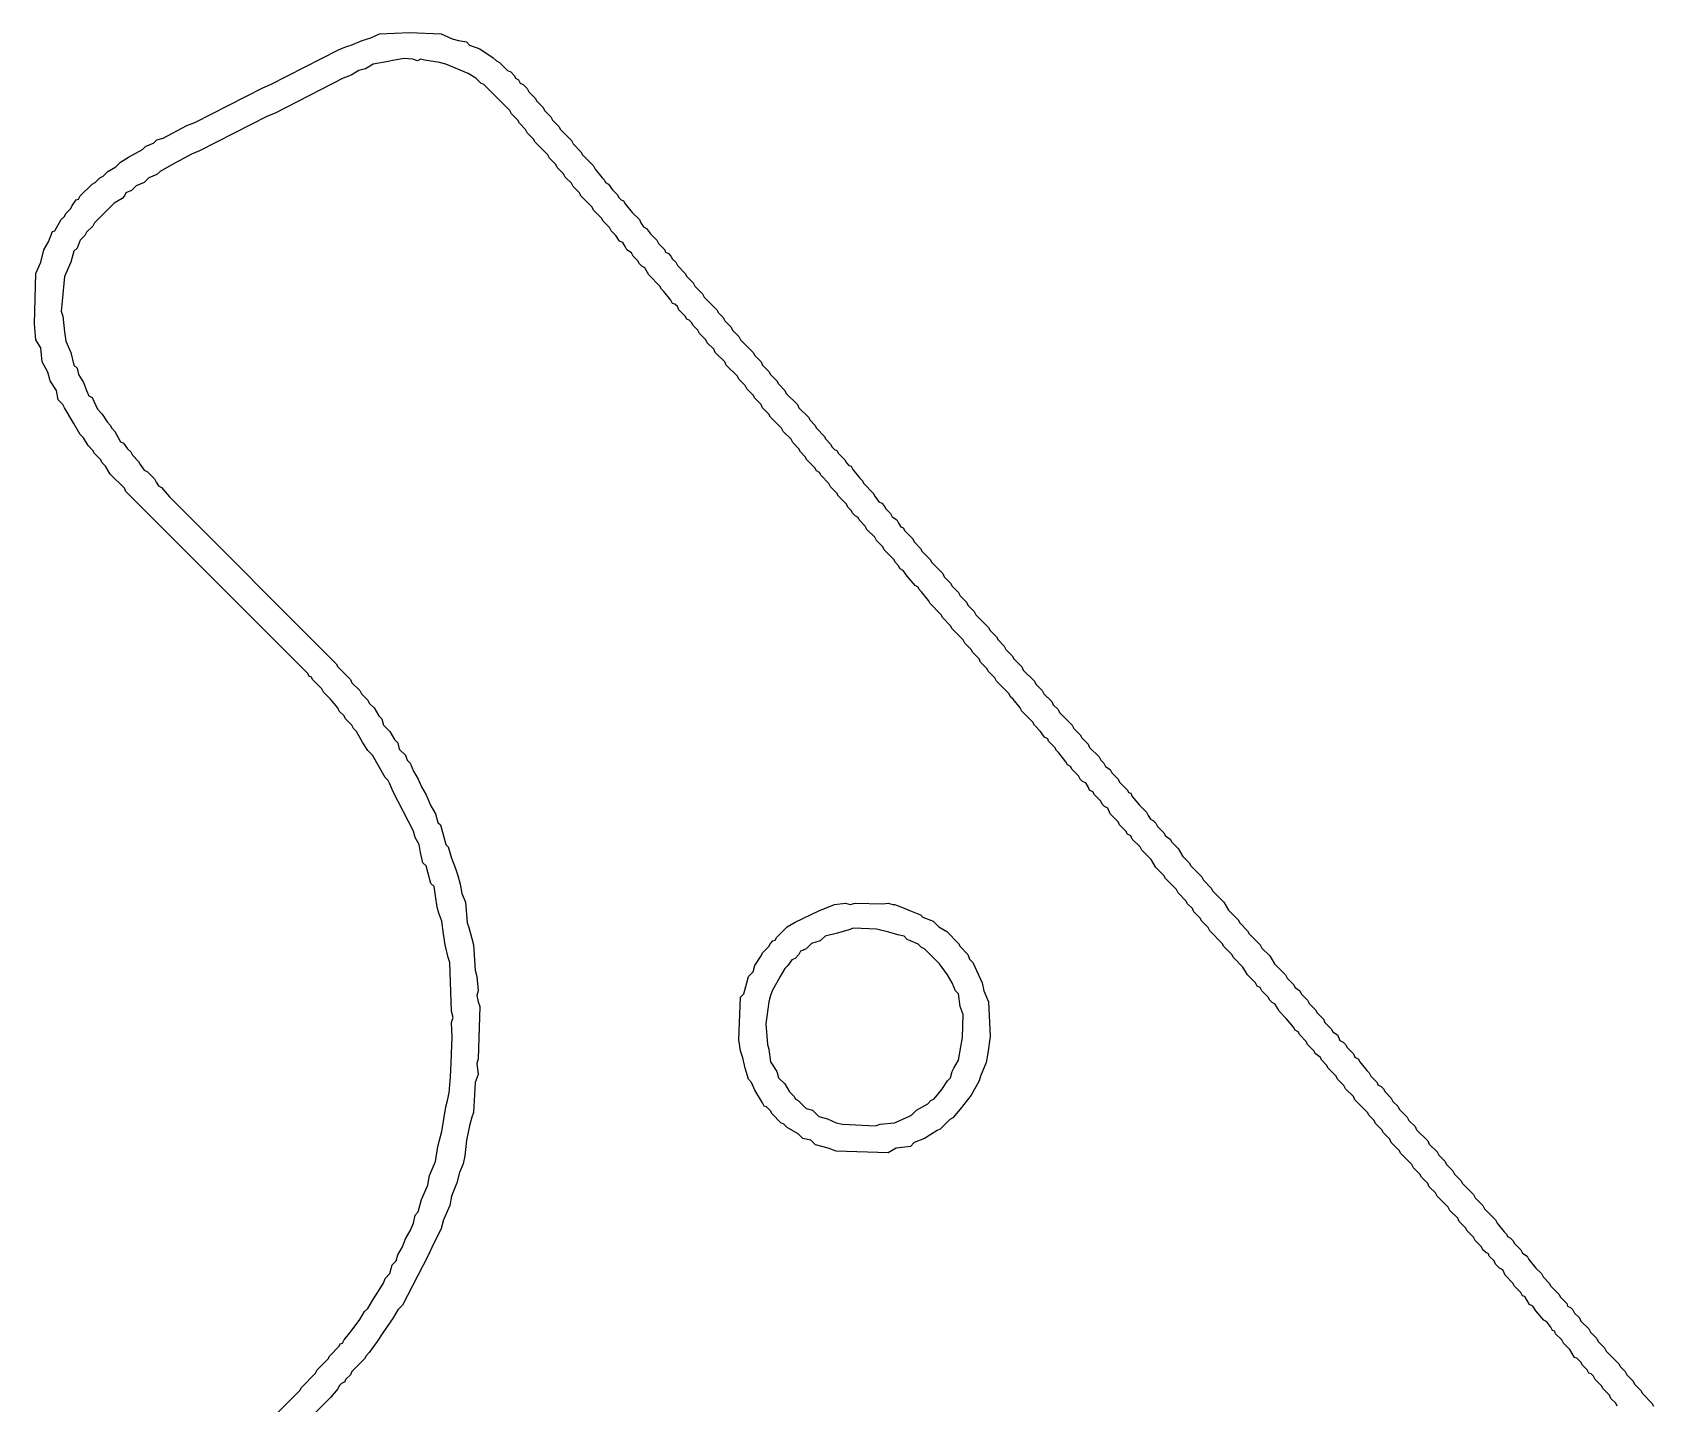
# Model space of a CAD drawing. Header units: millimetres. Extents: x 95 to 305, y 96 to 295.
# Drawn here: x 149.4 to 174.38, y 273.69 to 294.81 of the extents above; entities that cross this region are included whole.
import ezdxf

# ---------------------------------------------------------------- set-up
doc = ezdxf.new("R2010")
doc.units = ezdxf.units.MM
doc.layers.add('BottomOverlay', color=54, linetype='Continuous')

msp = doc.modelspace()

# ---------------------------------------------------------------- linework, layer by layer
at = {"layer": 'BottomOverlay'}
for p, q in [((154.619, 294.723), (154.753, 294.784)), ((154.753, 294.784), (155.215, 294.808)), ((155.215, 294.808), (155.702, 294.784)), ((155.702, 294.784), (155.872, 294.711)), ((153.073, 294.005), (154.12, 294.54)), ((154.12, 294.54), (154.242, 294.589)), ((154.242, 294.589), (154.315, 294.613)), ((154.315, 294.613), (154.485, 294.686)), ((154.485, 294.686), (154.619, 294.723)), ((155.872, 294.711), (155.97, 294.686)), ((155.97, 294.686), (156.092, 294.662)), ((156.092, 294.662), (156.14, 294.613)), ((156.14, 294.613), (156.298, 294.553)), ((156.298, 294.553), (156.505, 294.419)), ((154.534, 294.248), (154.436, 294.224)), ((154.655, 294.321), (154.534, 294.248)), ((154.887, 294.358), (154.655, 294.321)), ((154.984, 294.382), (154.887, 294.358)), ((155.13, 294.406), (154.984, 294.382)), ((155.264, 294.394), (155.13, 294.406)), ((155.337, 294.37), (155.264, 294.394)), ((155.386, 294.394), (155.337, 294.37)), ((155.447, 294.382), (155.386, 294.394)), ((155.678, 294.346), (155.447, 294.382)), ((155.775, 294.321), (155.678, 294.346)), ((156.116, 294.175), (155.775, 294.321)), ((156.505, 294.419), (156.554, 294.37)), ((156.554, 294.37), (156.603, 294.346)), ((156.603, 294.346), (156.724, 294.224)), ((152.952, 293.956), (153.073, 294.005)), ((154.193, 294.102), (153.146, 293.567)), ((154.315, 294.151), (154.193, 294.102)), ((154.436, 294.224), (154.315, 294.151)), ((156.238, 294.102), (156.116, 294.175)), ((156.311, 294.029), (156.238, 294.102)), ((156.359, 294.005), (156.311, 294.029)), ((156.761, 293.603), (156.359, 294.005)), ((156.724, 294.224), (156.773, 294.2)), ((156.773, 294.2), (156.834, 294.139)), ((156.834, 294.139), (156.846, 294.102)), ((156.846, 294.102), (156.895, 294.078)), ((156.895, 294.078), (156.919, 294.029)), ((156.919, 294.029), (156.968, 294.005)), ((156.968, 294.005), (157.029, 293.944)), ((151.905, 293.421), (152.952, 293.956)), ((157.029, 293.944), (157.053, 293.895)), ((157.053, 293.895), (157.15, 293.798)), ((157.15, 293.798), (157.175, 293.749)), ((157.175, 293.749), (157.272, 293.652)), ((153.025, 293.518), (151.978, 292.983)), ((153.146, 293.567), (153.025, 293.518)), ((156.785, 293.555), (156.761, 293.603)), ((156.883, 293.457), (156.785, 293.555)), ((157.272, 293.652), (157.296, 293.603)), ((157.296, 293.603), (157.394, 293.506)), ((157.394, 293.506), (157.418, 293.457)), ((151.418, 293.177), (151.783, 293.372)), ((151.783, 293.372), (151.905, 293.421)), ((156.907, 293.409), (156.883, 293.457)), ((157.004, 293.311), (156.907, 293.409)), ((157.029, 293.263), (157.004, 293.311)), ((157.126, 293.165), (157.029, 293.263)), ((157.418, 293.457), (157.515, 293.36)), ((157.515, 293.36), (157.54, 293.311)), ((157.54, 293.311), (157.71, 293.141)), ((150.883, 292.885), (151.102, 293.007)), ((151.102, 293.007), (151.151, 293.056)), ((151.151, 293.056), (151.272, 293.104)), ((151.272, 293.104), (151.321, 293.153)), ((151.321, 293.153), (151.418, 293.177)), ((157.15, 293.116), (157.126, 293.165)), ((157.345, 292.922), (157.15, 293.116)), ((157.71, 293.141), (157.734, 293.092)), ((157.734, 293.092), (157.856, 292.97)), ((150.688, 292.739), (150.761, 292.812)), ((150.761, 292.812), (150.883, 292.885)), ((151.54, 292.764), (151.37, 292.666)), ((151.856, 292.934), (151.54, 292.764)), ((151.978, 292.983), (151.856, 292.934)), ((157.369, 292.873), (157.345, 292.922)), ((157.467, 292.776), (157.369, 292.873)), ((157.491, 292.727), (157.467, 292.776)), ((157.856, 292.97), (157.88, 292.922)), ((157.88, 292.922), (158.051, 292.751)), ((158.051, 292.751), (158.075, 292.703)), ((150.372, 292.496), (150.445, 292.569)), ((150.445, 292.569), (150.493, 292.593)), ((150.493, 292.593), (150.566, 292.666)), ((150.566, 292.666), (150.688, 292.739)), ((151.199, 292.569), (151.126, 292.496)), ((151.321, 292.618), (151.199, 292.569)), ((151.37, 292.666), (151.321, 292.618)), ((157.588, 292.63), (157.491, 292.727)), ((157.613, 292.581), (157.588, 292.63)), ((157.71, 292.484), (157.613, 292.581)), ((158.075, 292.703), (158.185, 292.569)), ((158.185, 292.569), (158.221, 292.532)), ((158.221, 292.532), (158.233, 292.496)), ((150.116, 292.24), (150.141, 292.289)), ((150.141, 292.289), (150.323, 292.471)), ((150.323, 292.471), (150.372, 292.496)), ((150.786, 292.252), (150.664, 292.179)), ((150.822, 292.289), (150.786, 292.252)), ((150.846, 292.338), (150.822, 292.289)), ((150.932, 292.374), (150.846, 292.338)), ((151.005, 292.447), (150.932, 292.374)), ((151.126, 292.496), (151.005, 292.447)), ((157.734, 292.435), (157.71, 292.484)), ((157.832, 292.338), (157.734, 292.435)), ((157.856, 292.289), (157.832, 292.338)), ((158.027, 292.119), (157.856, 292.289)), ((158.233, 292.496), (158.282, 292.471)), ((158.282, 292.471), (158.343, 292.386)), ((158.343, 292.386), (158.416, 292.313)), ((158.416, 292.313), (158.44, 292.265)), ((158.44, 292.265), (158.477, 292.228)), ((149.897, 291.973), (149.921, 292.021)), ((149.921, 292.021), (149.994, 292.094)), ((149.994, 292.094), (150.019, 292.143)), ((150.019, 292.143), (150.08, 292.228)), ((150.08, 292.228), (150.116, 292.24)), ((150.664, 292.179), (150.36, 291.875)), ((158.051, 292.07), (158.027, 292.119)), ((158.173, 291.948), (158.051, 292.07)), ((158.477, 292.228), (158.513, 292.216)), ((158.513, 292.216), (158.538, 292.167)), ((158.538, 292.167), (158.647, 292.033)), ((158.647, 292.033), (158.757, 291.924)), ((149.715, 291.741), (149.751, 291.753)), ((149.751, 291.753), (149.848, 291.924)), ((149.848, 291.924), (149.897, 291.973)), ((150.335, 291.826), (150.238, 291.729)), ((150.36, 291.875), (150.335, 291.826)), ((158.197, 291.899), (158.173, 291.948)), ((158.294, 291.802), (158.197, 291.899)), ((158.319, 291.753), (158.294, 291.802)), ((158.392, 291.68), (158.319, 291.753)), ((158.757, 291.924), (158.781, 291.875)), ((158.781, 291.875), (158.818, 291.814)), ((158.818, 291.814), (158.866, 291.79)), ((158.866, 291.79), (158.927, 291.705)), ((149.581, 291.461), (149.654, 291.583)), ((149.654, 291.583), (149.715, 291.741)), ((150.141, 291.607), (150.092, 291.486)), ((150.214, 291.68), (150.141, 291.607)), ((150.238, 291.729), (150.214, 291.68)), ((158.452, 291.595), (158.392, 291.68)), ((158.501, 291.571), (158.452, 291.595)), ((158.538, 291.51), (158.501, 291.571)), ((158.562, 291.461), (158.538, 291.51)), ((158.927, 291.705), (159.024, 291.607)), ((159.024, 291.607), (159.049, 291.559)), ((159.049, 291.559), (159.146, 291.461)), ((149.459, 291.096), (149.532, 291.267)), ((149.532, 291.267), (149.581, 291.461)), ((149.994, 291.267), (149.897, 291.048)), ((150.043, 291.437), (149.994, 291.267)), ((150.092, 291.486), (150.043, 291.437)), ((158.635, 291.413), (158.562, 291.461)), ((158.659, 291.364), (158.635, 291.413)), ((158.732, 291.291), (158.659, 291.364)), ((158.757, 291.242), (158.732, 291.291)), ((159.146, 291.461), (159.158, 291.425)), ((159.158, 291.425), (159.207, 291.401)), ((159.207, 291.401), (159.243, 291.364)), ((159.243, 291.364), (159.268, 291.315)), ((159.268, 291.315), (159.317, 291.267)), ((159.317, 291.267), (159.341, 291.218)), ((149.435, 290.317), (149.459, 291.096)), ((149.897, 291.048), (149.861, 290.67)), ((158.793, 291.206), (158.757, 291.242)), ((158.842, 291.181), (158.793, 291.206)), ((158.903, 291.072), (158.842, 291.181)), ((159.073, 290.902), (158.903, 291.072)), ((159.341, 291.218), (159.463, 291.096)), ((159.463, 291.096), (159.487, 291.048)), ((159.487, 291.048), (159.584, 290.95)), ((159.097, 290.853), (159.073, 290.902)), ((159.134, 290.816), (159.097, 290.853)), ((159.243, 290.683), (159.134, 290.816)), ((159.584, 290.95), (159.609, 290.902)), ((159.609, 290.902), (159.73, 290.78)), ((159.73, 290.78), (159.755, 290.731)), ((149.861, 290.67), (149.848, 290.512)), ((149.848, 290.512), (149.873, 290.439)), ((159.268, 290.634), (159.243, 290.683)), ((159.304, 290.622), (159.268, 290.634)), ((159.341, 290.585), (159.304, 290.622)), ((159.365, 290.536), (159.341, 290.585)), ((159.463, 290.439), (159.365, 290.536)), ((159.755, 290.731), (159.949, 290.536)), ((159.949, 290.536), (159.974, 290.488)), ((149.459, 290.074), (149.435, 290.317)), ((149.873, 290.439), (149.897, 290.196)), ((159.487, 290.39), (159.463, 290.439)), ((159.523, 290.378), (159.487, 290.39)), ((159.56, 290.342), (159.523, 290.378)), ((159.584, 290.293), (159.56, 290.342)), ((159.657, 290.22), (159.584, 290.293)), ((159.974, 290.488), (160.047, 290.415)), ((160.047, 290.415), (160.071, 290.366)), ((160.071, 290.366), (160.168, 290.269)), ((160.168, 290.269), (160.193, 290.22)), ((149.532, 289.952), (149.459, 290.074)), ((149.897, 290.196), (149.921, 290.05)), ((149.921, 290.05), (149.994, 289.879)), ((159.682, 290.171), (159.657, 290.22)), ((159.779, 290.074), (159.682, 290.171)), ((159.803, 290.025), (159.779, 290.074)), ((159.901, 289.928), (159.803, 290.025)), ((160.193, 290.22), (160.29, 290.123)), ((160.29, 290.123), (160.314, 290.074)), ((160.314, 290.074), (160.509, 289.879)), ((149.556, 289.733), (149.532, 289.952)), ((149.994, 289.879), (150.043, 289.685)), ((159.925, 289.879), (159.901, 289.928)), ((160.071, 289.733), (159.925, 289.879)), ((160.509, 289.879), (160.533, 289.831)), ((160.533, 289.831), (160.631, 289.733)), ((149.642, 289.575), (149.556, 289.733)), ((149.678, 289.441), (149.642, 289.575)), ((150.043, 289.685), (150.092, 289.636)), ((150.092, 289.636), (150.116, 289.539)), ((150.116, 289.539), (150.189, 289.417)), ((160.095, 289.685), (160.071, 289.733)), ((160.266, 289.514), (160.095, 289.685)), ((160.29, 289.466), (160.266, 289.514)), ((160.631, 289.733), (160.655, 289.685)), ((160.655, 289.685), (160.753, 289.587)), ((160.753, 289.587), (160.777, 289.539)), ((160.777, 289.539), (160.874, 289.441)), ((149.775, 289.295), (149.678, 289.441)), ((149.8, 289.149), (149.775, 289.295)), ((150.189, 289.417), (150.238, 289.295)), ((150.238, 289.295), (150.274, 289.21)), ((160.387, 289.368), (160.29, 289.466)), ((160.412, 289.32), (160.387, 289.368)), ((160.509, 289.222), (160.412, 289.32)), ((160.874, 289.441), (160.899, 289.393)), ((160.899, 289.393), (160.996, 289.295)), ((160.996, 289.295), (161.02, 289.246)), ((149.873, 289.076), (149.8, 289.149)), ((149.897, 289.027), (149.873, 289.076)), ((150.043, 288.784), (149.897, 289.027)), ((150.274, 289.21), (150.323, 289.186)), ((150.323, 289.186), (150.408, 289.003)), ((150.408, 289.003), (150.481, 288.93)), ((160.533, 289.173), (160.509, 289.222)), ((160.631, 289.076), (160.533, 289.173)), ((160.655, 289.027), (160.631, 289.076)), ((160.753, 288.93), (160.655, 289.027)), ((161.02, 289.246), (161.191, 289.076)), ((161.191, 289.076), (161.215, 289.027)), ((161.215, 289.027), (161.361, 288.881)), ((150.141, 288.614), (150.043, 288.784)), ((150.481, 288.93), (150.554, 288.808)), ((150.554, 288.808), (150.603, 288.76)), ((150.603, 288.76), (150.627, 288.711)), ((160.777, 288.881), (160.753, 288.93)), ((160.947, 288.711), (160.777, 288.881)), ((161.361, 288.881), (161.385, 288.833)), ((161.385, 288.833), (161.458, 288.76)), ((161.458, 288.76), (161.483, 288.711)), ((150.189, 288.565), (150.141, 288.614)), ((150.262, 288.443), (150.189, 288.565)), ((150.627, 288.711), (150.676, 288.662)), ((150.676, 288.662), (150.761, 288.504)), ((150.761, 288.504), (150.81, 288.48)), ((160.972, 288.662), (160.947, 288.711)), ((161.093, 288.541), (160.972, 288.662)), ((161.118, 288.492), (161.093, 288.541)), ((161.483, 288.711), (161.604, 288.589)), ((161.604, 288.589), (161.629, 288.541)), ((161.629, 288.541), (161.702, 288.468)), ((150.335, 288.37), (150.262, 288.443)), ((150.36, 288.322), (150.335, 288.37)), ((150.457, 288.224), (150.36, 288.322)), ((150.81, 288.48), (150.871, 288.395)), ((150.871, 288.395), (150.919, 288.346)), ((150.919, 288.346), (150.944, 288.297)), ((150.944, 288.297), (151.041, 288.2)), ((161.215, 288.395), (161.118, 288.492)), ((161.239, 288.346), (161.215, 288.395)), ((161.312, 288.273), (161.239, 288.346)), ((161.337, 288.224), (161.312, 288.273)), ((161.702, 288.468), (161.726, 288.419)), ((161.726, 288.419), (161.763, 288.382)), ((161.763, 288.382), (161.799, 288.37)), ((161.799, 288.37), (161.823, 288.322)), ((161.823, 288.322), (161.921, 288.224)), ((150.481, 288.176), (150.457, 288.224)), ((150.53, 288.127), (150.481, 288.176)), ((150.603, 288.005), (150.53, 288.127)), ((150.822, 287.786), (150.603, 288.005)), ((151.041, 288.2), (151.065, 288.151)), ((151.065, 288.151), (151.126, 288.066)), ((151.126, 288.066), (151.175, 288.042)), ((151.175, 288.042), (151.284, 287.932)), ((161.458, 288.103), (161.337, 288.224)), ((161.483, 288.054), (161.458, 288.103)), ((161.531, 288.03), (161.483, 288.054)), ((161.556, 287.981), (161.531, 288.03)), ((161.921, 288.224), (161.945, 288.176)), ((161.945, 288.176), (161.982, 288.139)), ((161.982, 288.139), (162.018, 288.127)), ((162.018, 288.127), (162.043, 288.078)), ((162.043, 288.078), (162.152, 287.944)), ((150.846, 287.737), (150.822, 287.786)), ((151.284, 287.932), (151.309, 287.883)), ((151.309, 287.883), (151.345, 287.823)), ((151.345, 287.823), (151.394, 287.798)), ((151.394, 287.798), (151.516, 287.652)), ((161.677, 287.859), (161.556, 287.981)), ((161.702, 287.81), (161.677, 287.859)), ((161.799, 287.713), (161.702, 287.81)), ((162.152, 287.944), (162.189, 287.908)), ((162.189, 287.908), (162.213, 287.859)), ((162.213, 287.859), (162.359, 287.713)), ((153.645, 284.938), (150.846, 287.737)), ((151.516, 287.652), (154.084, 285.084)), ((161.823, 287.664), (161.799, 287.713)), ((161.945, 287.543), (161.823, 287.664)), ((161.97, 287.494), (161.945, 287.543)), ((162.359, 287.713), (162.383, 287.664)), ((162.383, 287.664), (162.444, 287.579)), ((162.444, 287.579), (162.493, 287.555)), ((162.493, 287.555), (162.529, 287.518)), ((162.529, 287.518), (162.554, 287.47)), ((162.018, 287.445), (161.97, 287.494)), ((162.043, 287.397), (162.018, 287.445)), ((162.079, 287.36), (162.043, 287.397)), ((162.128, 287.336), (162.079, 287.36)), ((162.14, 287.299), (162.128, 287.336)), ((162.237, 287.202), (162.14, 287.299)), ((162.554, 287.47), (162.627, 287.397)), ((162.627, 287.397), (162.651, 287.348)), ((162.651, 287.348), (162.724, 287.299)), ((162.724, 287.299), (162.748, 287.251)), ((162.262, 287.153), (162.237, 287.202)), ((162.383, 287.032), (162.262, 287.153)), ((162.408, 286.983), (162.383, 287.032)), ((162.748, 287.251), (162.785, 287.19)), ((162.785, 287.19), (162.821, 287.178)), ((162.821, 287.178), (162.846, 287.129)), ((162.846, 287.129), (162.967, 287.007)), ((162.967, 287.007), (162.992, 286.959)), ((162.505, 286.886), (162.408, 286.983)), ((162.529, 286.837), (162.505, 286.886)), ((162.675, 286.691), (162.529, 286.837)), ((162.992, 286.959), (163.089, 286.861)), ((163.089, 286.861), (163.113, 286.813)), ((163.113, 286.813), (163.235, 286.691)), ((162.7, 286.642), (162.675, 286.691)), ((162.748, 286.593), (162.7, 286.642)), ((162.773, 286.545), (162.748, 286.593)), ((162.821, 286.52), (162.773, 286.545)), ((162.882, 286.435), (162.821, 286.52)), ((163.235, 286.691), (163.26, 286.642)), ((163.26, 286.642), (163.43, 286.472)), ((163.004, 286.289), (162.882, 286.435)), ((163.053, 286.265), (163.004, 286.289)), ((163.065, 286.228), (163.053, 286.265)), ((163.43, 286.472), (163.454, 286.423)), ((163.454, 286.423), (163.552, 286.326)), ((163.552, 286.326), (163.576, 286.277)), ((163.576, 286.277), (163.673, 286.18)), ((163.101, 286.192), (163.065, 286.228)), ((163.211, 286.058), (163.101, 286.192)), ((163.235, 286.009), (163.211, 286.058)), ((163.406, 285.839), (163.235, 286.009)), ((163.673, 286.18), (163.698, 286.131)), ((163.698, 286.131), (163.795, 286.034)), ((163.795, 286.034), (163.819, 285.985)), ((163.43, 285.79), (163.406, 285.839)), ((163.552, 285.669), (163.43, 285.79)), ((163.819, 285.985), (163.917, 285.888)), ((163.917, 285.888), (163.941, 285.839)), ((163.941, 285.839), (164.136, 285.644)), ((163.576, 285.62), (163.552, 285.669)), ((163.746, 285.45), (163.576, 285.62)), ((164.136, 285.644), (164.16, 285.596)), ((164.16, 285.596), (164.257, 285.498)), ((163.771, 285.401), (163.746, 285.45)), ((163.868, 285.303), (163.771, 285.401)), ((163.892, 285.255), (163.868, 285.303)), ((163.99, 285.157), (163.892, 285.255)), ((164.257, 285.498), (164.282, 285.45)), ((164.282, 285.45), (164.379, 285.352)), ((164.379, 285.352), (164.403, 285.303)), ((164.403, 285.303), (164.501, 285.206)), ((154.084, 285.084), (154.108, 285.036)), ((154.108, 285.036), (154.303, 284.841)), ((164.014, 285.109), (163.99, 285.157)), ((164.111, 285.011), (164.014, 285.109)), ((164.136, 284.963), (164.111, 285.011)), ((164.501, 285.206), (164.525, 285.157)), ((164.525, 285.157), (164.647, 285.036)), ((164.647, 285.036), (164.671, 284.987)), ((153.67, 284.89), (153.645, 284.938)), ((153.706, 284.878), (153.67, 284.89)), ((153.718, 284.841), (153.706, 284.878)), ((153.864, 284.695), (153.718, 284.841)), ((154.303, 284.841), (154.327, 284.792)), ((154.327, 284.792), (154.449, 284.671)), ((164.233, 284.865), (164.136, 284.963)), ((164.257, 284.817), (164.233, 284.865)), ((164.452, 284.622), (164.257, 284.817)), ((164.671, 284.987), (164.842, 284.817)), ((164.842, 284.817), (164.866, 284.768)), ((164.866, 284.768), (164.963, 284.671)), ((153.889, 284.646), (153.864, 284.695)), ((153.998, 284.537), (153.889, 284.646)), ((154.108, 284.403), (153.998, 284.537)), ((154.449, 284.671), (154.473, 284.622)), ((154.473, 284.622), (154.57, 284.525)), ((154.57, 284.525), (154.595, 284.476)), ((164.476, 284.573), (164.452, 284.622)), ((164.513, 284.537), (164.476, 284.573)), ((164.623, 284.403), (164.513, 284.537)), ((164.963, 284.671), (164.988, 284.622)), ((164.988, 284.622), (165.109, 284.5)), ((154.132, 284.354), (154.108, 284.403)), ((154.205, 284.281), (154.132, 284.354)), ((154.23, 284.233), (154.205, 284.281)), ((154.595, 284.476), (154.668, 284.403)), ((154.668, 284.403), (154.741, 284.281)), ((154.741, 284.281), (154.789, 284.233)), ((164.647, 284.354), (164.623, 284.403)), ((164.817, 284.184), (164.647, 284.354)), ((165.109, 284.5), (165.134, 284.452)), ((165.134, 284.452), (165.207, 284.379)), ((165.207, 284.379), (165.231, 284.33)), ((165.231, 284.33), (165.426, 284.135)), ((154.327, 284.135), (154.23, 284.233)), ((154.351, 284.087), (154.327, 284.135)), ((154.4, 284.038), (154.351, 284.087)), ((154.497, 283.867), (154.4, 284.038)), ((154.789, 284.233), (154.814, 284.135)), ((154.814, 284.135), (154.911, 284.038)), ((154.911, 284.038), (154.984, 283.916)), ((164.842, 284.135), (164.817, 284.184)), ((164.939, 284.038), (164.842, 284.135)), ((165, 283.953), (164.939, 284.038)), ((165.426, 284.135), (165.45, 284.087)), ((165.45, 284.087), (165.547, 283.989)), ((154.57, 283.746), (154.497, 283.867)), ((154.984, 283.916), (155.033, 283.867)), ((155.033, 283.867), (155.057, 283.77)), ((155.057, 283.77), (155.154, 283.673)), ((165.048, 283.928), (165, 283.953)), ((165.061, 283.892), (165.048, 283.928)), ((165.158, 283.794), (165.061, 283.892)), ((165.182, 283.746), (165.158, 283.794)), ((165.547, 283.989), (165.572, 283.94)), ((165.572, 283.94), (165.669, 283.843)), ((165.669, 283.843), (165.693, 283.794)), ((165.693, 283.794), (165.839, 283.648)), ((154.643, 283.673), (154.57, 283.746)), ((154.838, 283.332), (154.643, 283.673)), ((155.154, 283.673), (155.179, 283.6)), ((155.179, 283.6), (155.227, 283.551)), ((155.227, 283.551), (155.276, 283.429)), ((165.219, 283.709), (165.182, 283.746)), ((165.328, 283.575), (165.219, 283.709)), ((165.353, 283.527), (165.328, 283.575)), ((165.401, 283.502), (165.353, 283.527)), ((165.839, 283.648), (165.864, 283.6)), ((165.864, 283.6), (165.913, 283.551)), ((165.913, 283.551), (165.937, 283.502)), ((154.887, 283.283), (154.838, 283.332)), ((154.911, 283.235), (154.887, 283.283)), ((155.276, 283.429), (155.349, 283.308)), ((155.349, 283.308), (155.398, 283.186)), ((165.426, 283.454), (165.401, 283.502)), ((165.523, 283.356), (165.426, 283.454)), ((165.547, 283.308), (165.523, 283.356)), ((165.584, 283.271), (165.547, 283.308)), ((165.633, 283.247), (165.584, 283.271)), ((165.937, 283.502), (166.01, 283.454)), ((166.01, 283.454), (166.034, 283.405)), ((166.034, 283.405), (166.132, 283.308)), ((166.132, 283.308), (166.156, 283.259)), ((166.156, 283.259), (166.278, 283.137)), ((154.96, 283.113), (154.911, 283.235)), ((155.276, 282.504), (154.96, 283.113)), ((155.398, 283.186), (155.471, 283.064)), ((155.471, 283.064), (155.52, 282.943)), ((165.669, 283.186), (165.633, 283.247)), ((165.693, 283.137), (165.669, 283.186)), ((165.742, 283.113), (165.693, 283.137)), ((165.766, 283.064), (165.742, 283.113)), ((165.864, 282.967), (165.766, 283.064)), ((166.278, 283.137), (166.29, 283.101)), ((166.29, 283.101), (166.326, 283.089)), ((166.326, 283.089), (166.351, 283.04)), ((166.351, 283.04), (166.46, 282.906)), ((155.52, 282.943), (155.544, 282.894)), ((155.544, 282.894), (155.617, 282.772)), ((155.617, 282.772), (155.653, 282.638)), ((165.888, 282.918), (165.864, 282.967)), ((165.925, 282.882), (165.888, 282.918)), ((165.973, 282.857), (165.925, 282.882)), ((166.01, 282.772), (165.973, 282.857)), ((166.132, 282.65), (166.01, 282.772)), ((166.46, 282.906), (166.57, 282.797)), ((166.57, 282.797), (166.594, 282.748)), ((155.653, 282.638), (155.69, 282.602)), ((155.69, 282.602), (155.739, 282.431)), ((166.156, 282.602), (166.132, 282.65)), ((166.253, 282.504), (166.156, 282.602)), ((166.594, 282.748), (166.631, 282.687)), ((166.631, 282.687), (166.679, 282.663)), ((166.679, 282.663), (166.716, 282.626)), ((166.716, 282.626), (166.74, 282.577)), ((166.74, 282.577), (166.837, 282.48)), ((155.3, 282.407), (155.276, 282.504)), ((155.361, 282.298), (155.3, 282.407)), ((155.386, 282.176), (155.361, 282.298)), ((155.739, 282.431), (155.775, 282.298)), ((155.775, 282.298), (155.812, 282.261)), ((155.812, 282.261), (155.86, 282.091)), ((166.278, 282.456), (166.253, 282.504)), ((166.326, 282.431), (166.278, 282.456)), ((166.351, 282.383), (166.326, 282.431)), ((166.472, 282.261), (166.351, 282.383)), ((166.497, 282.212), (166.472, 282.261)), ((166.837, 282.48), (166.862, 282.431)), ((166.862, 282.431), (166.935, 282.383)), ((166.935, 282.383), (166.959, 282.334)), ((166.959, 282.334), (167.056, 282.237)), ((155.422, 282.018), (155.386, 282.176)), ((155.471, 281.969), (155.422, 282.018)), ((155.86, 282.091), (155.921, 281.932)), ((166.643, 282.066), (166.497, 282.212)), ((166.716, 281.945), (166.643, 282.066)), ((167.056, 282.237), (167.129, 282.115)), ((167.129, 282.115), (167.227, 282.018)), ((167.227, 282.018), (167.251, 281.969)), ((155.495, 281.872), (155.471, 281.969)), ((155.544, 281.701), (155.495, 281.872)), ((155.921, 281.932), (155.958, 281.823)), ((155.958, 281.823), (155.994, 281.689)), ((166.837, 281.823), (166.716, 281.945)), ((166.862, 281.774), (166.837, 281.823)), ((167.032, 281.604), (166.862, 281.774)), ((167.251, 281.969), (167.422, 281.799)), ((167.422, 281.799), (167.446, 281.75)), ((155.593, 281.653), (155.544, 281.701)), ((155.617, 281.507), (155.593, 281.653)), ((155.994, 281.689), (156.018, 281.543)), ((156.018, 281.543), (156.079, 281.409)), ((167.056, 281.555), (167.032, 281.604)), ((167.178, 281.434), (167.056, 281.555)), ((167.446, 281.75), (167.568, 281.628)), ((167.568, 281.628), (167.592, 281.58)), ((167.592, 281.58), (167.762, 281.409)), ((155.641, 281.336), (155.617, 281.507)), ((155.666, 281.239), (155.641, 281.336)), ((156.079, 281.409), (156.104, 281.093)), ((161.154, 281.105), (161.519, 281.275)), ((161.519, 281.275), (161.763, 281.373)), ((161.763, 281.373), (161.933, 281.397)), ((161.933, 281.397), (162.006, 281.373)), ((162.006, 281.373), (162.079, 281.397)), ((162.079, 281.397), (162.505, 281.385)), ((162.505, 281.385), (162.59, 281.397)), ((162.59, 281.397), (162.663, 281.373)), ((162.663, 281.373), (162.688, 281.373)), ((162.688, 281.373), (162.761, 281.348)), ((162.761, 281.348), (162.931, 281.275)), ((162.931, 281.275), (163.089, 281.214)), ((167.203, 281.385), (167.178, 281.434)), ((167.276, 281.312), (167.203, 281.385)), ((167.3, 281.263), (167.276, 281.312)), ((167.397, 281.166), (167.3, 281.263)), ((167.762, 281.409), (167.835, 281.287)), ((167.835, 281.287), (167.981, 281.141)), ((155.714, 281.117), (155.666, 281.239)), ((155.739, 280.922), (155.714, 281.117)), ((156.104, 281.093), (156.128, 281.02)), ((156.128, 281.02), (156.177, 280.849)), ((160.874, 280.874), (161.032, 281.032)), ((161.032, 281.032), (161.154, 281.105)), ((162.055, 281.008), (161.982, 280.983)), ((162.408, 280.995), (162.055, 281.008)), ((163.089, 281.214), (163.126, 281.178)), ((163.126, 281.178), (163.284, 281.117)), ((163.284, 281.117), (163.369, 281.032)), ((163.369, 281.032), (163.491, 280.959)), ((167.422, 281.117), (167.397, 281.166)), ((167.519, 281.02), (167.422, 281.117)), ((167.543, 280.971), (167.519, 281.02)), ((167.981, 281.141), (168.006, 281.093)), ((168.006, 281.093), (168.127, 280.971)), ((155.763, 280.752), (155.739, 280.922)), ((156.177, 280.849), (156.201, 280.752)), ((160.753, 280.728), (160.777, 280.776)), ((160.777, 280.776), (160.813, 280.813)), ((160.813, 280.813), (160.85, 280.825)), ((160.85, 280.825), (160.874, 280.874)), ((161.41, 280.776), (161.325, 280.691)), ((161.544, 280.813), (161.41, 280.776)), ((161.617, 280.886), (161.544, 280.813)), ((161.811, 280.935), (161.617, 280.886)), ((161.982, 280.983), (161.811, 280.935)), ((162.602, 280.947), (162.408, 280.995)), ((162.736, 280.91), (162.602, 280.947)), ((162.834, 280.886), (162.736, 280.91)), ((162.882, 280.837), (162.834, 280.886)), ((162.931, 280.813), (162.882, 280.837)), ((163.053, 280.764), (162.931, 280.813)), ((163.101, 280.715), (163.053, 280.764)), ((163.491, 280.959), (163.673, 280.776)), ((163.673, 280.776), (163.698, 280.728)), ((167.738, 280.776), (167.543, 280.971)), ((167.762, 280.728), (167.738, 280.776)), ((168.127, 280.971), (168.152, 280.922)), ((168.152, 280.922), (168.322, 280.752)), ((155.812, 280.557), (155.763, 280.752)), ((155.836, 280.484), (155.812, 280.557)), ((156.201, 280.752), (156.225, 280.363)), ((160.533, 280.436), (160.631, 280.582)), ((160.631, 280.582), (160.655, 280.63)), ((160.655, 280.63), (160.753, 280.728)), ((161.105, 280.521), (161.045, 280.436)), ((161.154, 280.545), (161.105, 280.521)), ((161.215, 280.606), (161.154, 280.545)), ((161.239, 280.655), (161.215, 280.606)), ((161.276, 280.667), (161.239, 280.655)), ((161.288, 280.679), (161.276, 280.667)), ((161.325, 280.691), (161.288, 280.679)), ((163.15, 280.691), (163.101, 280.715)), ((163.381, 280.46), (163.15, 280.691)), ((163.698, 280.728), (163.819, 280.606)), ((163.819, 280.606), (163.844, 280.533)), ((163.844, 280.533), (163.892, 280.484)), ((167.884, 280.606), (167.762, 280.728)), ((167.908, 280.557), (167.884, 280.606)), ((168.054, 280.411), (167.908, 280.557)), ((168.322, 280.752), (168.346, 280.703)), ((168.346, 280.703), (168.468, 280.582)), ((168.468, 280.582), (168.541, 280.46)), ((155.86, 279.73), (155.836, 280.484)), ((156.225, 280.363), (156.25, 280.265)), ((156.25, 280.265), (156.274, 280.046)), ((160.412, 280.168), (160.436, 280.265)), ((160.436, 280.265), (160.509, 280.338)), ((160.509, 280.338), (160.533, 280.436)), ((160.923, 280.265), (160.801, 280.046)), ((160.996, 280.387), (160.923, 280.265)), ((161.045, 280.436), (160.996, 280.387)), ((163.503, 280.29), (163.381, 280.46)), ((163.576, 280.168), (163.503, 280.29)), ((163.892, 280.484), (164.038, 280.168)), ((168.127, 280.29), (168.054, 280.411)), ((168.249, 280.168), (168.127, 280.29)), ((168.541, 280.46), (168.712, 280.29)), ((168.712, 280.29), (168.736, 280.241)), ((156.274, 280.046), (156.25, 279.973)), ((160.363, 279.997), (160.412, 280.168)), ((160.801, 280.046), (160.777, 279.973)), ((163.625, 280.046), (163.576, 280.168)), ((163.673, 279.997), (163.625, 280.046)), ((164.038, 280.168), (164.063, 280.046)), ((164.063, 280.046), (164.136, 279.876)), ((168.273, 280.119), (168.249, 280.168)), ((168.322, 280.095), (168.273, 280.119)), ((168.346, 280.046), (168.322, 280.095)), ((168.444, 279.949), (168.346, 280.046)), ((168.736, 280.241), (168.833, 280.144)), ((168.833, 280.144), (168.858, 280.095)), ((168.858, 280.095), (168.931, 280.046)), ((168.931, 280.046), (168.955, 279.997)), ((156.25, 279.973), (156.274, 279.876)), ((156.274, 279.876), (156.298, 279.803)), ((156.298, 279.803), (156.274, 279)), ((160.29, 279.292), (160.314, 279.949)), ((160.314, 279.949), (160.363, 279.997)), ((160.753, 279.876), (160.704, 279.535)), ((160.777, 279.973), (160.753, 279.876)), ((163.698, 279.803), (163.673, 279.997)), ((163.746, 279.681), (163.698, 279.803)), ((164.136, 279.876), (164.16, 279.34)), ((168.468, 279.9), (168.444, 279.949)), ((168.505, 279.864), (168.468, 279.9)), ((168.553, 279.839), (168.505, 279.864)), ((168.59, 279.778), (168.553, 279.839)), ((168.614, 279.73), (168.59, 279.778)), ((168.955, 279.997), (169.052, 279.9)), ((169.052, 279.9), (169.077, 279.851)), ((169.077, 279.851), (169.174, 279.754)), ((155.885, 279.632), (155.86, 279.73)), ((155.86, 279.559), (155.885, 279.632)), ((155.872, 279.328), (155.86, 279.559)), ((160.704, 279.535), (160.728, 279.219)), ((163.734, 279.328), (163.746, 279.681)), ((168.724, 279.62), (168.614, 279.73)), ((168.833, 279.486), (168.724, 279.62)), ((169.174, 279.754), (169.198, 279.705)), ((169.198, 279.705), (169.296, 279.608)), ((169.296, 279.608), (169.32, 279.559)), ((169.32, 279.559), (169.417, 279.462)), ((155.86, 279.073), (155.872, 279.328)), ((160.314, 279.121), (160.29, 279.292)), ((163.71, 279.182), (163.734, 279.328)), ((164.16, 279.34), (164.124, 279.085)), ((168.858, 279.438), (168.833, 279.486)), ((168.906, 279.413), (168.858, 279.438)), ((168.931, 279.365), (168.906, 279.413)), ((169.028, 279.267), (168.931, 279.365)), ((169.052, 279.219), (169.028, 279.267)), ((169.417, 279.462), (169.442, 279.413)), ((169.442, 279.413), (169.515, 279.365)), ((169.515, 279.365), (169.551, 279.279)), ((169.551, 279.279), (169.6, 279.255)), ((155.848, 278.72), (155.86, 279.048)), ((155.86, 279.048), (155.86, 279.073)), ((160.351, 279.012), (160.314, 279.121)), ((160.387, 278.854), (160.351, 279.012)), ((160.728, 279.219), (160.753, 279.146)), ((160.753, 279.146), (160.777, 278.951)), ((163.673, 278.975), (163.71, 279.182)), ((164.124, 279.085), (164.099, 278.939)), ((169.15, 279.121), (169.052, 279.219)), ((169.174, 279.073), (169.15, 279.121)), ((169.247, 279.024), (169.174, 279.073)), ((169.271, 278.975), (169.247, 279.024)), ((169.6, 279.255), (169.636, 279.219)), ((169.636, 279.219), (169.661, 279.17)), ((169.661, 279.17), (169.758, 279.073)), ((169.758, 279.073), (169.782, 279.024)), ((169.782, 279.024), (169.831, 279)), ((156.274, 279), (156.25, 278.927)), ((156.25, 278.927), (156.274, 278.756)), ((160.436, 278.683), (160.387, 278.854)), ((160.777, 278.951), (160.874, 278.805)), ((160.874, 278.805), (160.899, 278.707)), ((163.552, 278.707), (163.576, 278.805)), ((163.576, 278.805), (163.6, 278.854)), ((163.6, 278.854), (163.673, 278.975)), ((164.099, 278.939), (164.014, 278.732)), ((169.344, 278.902), (169.271, 278.975)), ((169.369, 278.854), (169.344, 278.902)), ((169.49, 278.732), (169.369, 278.854)), ((169.831, 279), (169.856, 278.951)), ((169.856, 278.951), (169.965, 278.817)), ((169.965, 278.817), (170.002, 278.78)), ((170.002, 278.78), (170.026, 278.732)), ((155.824, 278.476), (155.848, 278.72)), ((156.225, 278.634), (156.201, 278.172)), ((156.274, 278.756), (156.225, 278.634)), ((160.485, 278.634), (160.436, 278.683)), ((160.533, 278.513), (160.485, 278.634)), ((160.655, 278.318), (160.533, 278.513)), ((160.899, 278.707), (160.996, 278.61)), ((160.996, 278.61), (161.069, 278.488)), ((163.296, 278.379), (163.418, 278.525)), ((163.418, 278.525), (163.503, 278.659)), ((163.503, 278.659), (163.552, 278.707)), ((163.99, 278.659), (163.868, 278.44)), ((164.014, 278.732), (163.99, 278.659)), ((169.515, 278.683), (169.49, 278.732)), ((169.612, 278.586), (169.515, 278.683)), ((169.636, 278.537), (169.612, 278.586)), ((169.758, 278.415), (169.636, 278.537)), ((170.026, 278.732), (170.123, 278.634)), ((170.123, 278.634), (170.135, 278.598)), ((170.135, 278.598), (170.184, 278.574)), ((170.184, 278.574), (170.221, 278.537)), ((170.221, 278.537), (170.245, 278.488)), ((155.775, 278.257), (155.799, 278.355)), ((155.799, 278.355), (155.824, 278.476)), ((160.68, 278.269), (160.655, 278.318)), ((160.716, 278.257), (160.68, 278.269)), ((161.069, 278.488), (161.142, 278.415)), ((161.142, 278.415), (161.154, 278.379)), ((161.154, 278.379), (161.203, 278.355)), ((161.203, 278.355), (161.325, 278.233)), ((163.028, 278.209), (163.199, 278.306)), ((163.199, 278.306), (163.247, 278.355)), ((163.247, 278.355), (163.296, 278.379)), ((163.868, 278.44), (163.698, 278.221)), ((169.782, 278.367), (169.758, 278.415)), ((169.977, 278.172), (169.782, 278.367)), ((170.245, 278.488), (170.342, 278.391)), ((170.342, 278.391), (170.367, 278.342)), ((170.367, 278.342), (170.44, 278.269)), ((170.44, 278.269), (170.464, 278.221)), ((155.714, 277.88), (155.775, 278.257)), ((156.177, 278.099), (156.14, 277.965)), ((156.201, 278.172), (156.177, 278.099)), ((160.777, 278.196), (160.716, 278.257)), ((160.801, 278.148), (160.777, 278.196)), ((160.935, 278.014), (160.801, 278.148)), ((160.984, 277.989), (160.935, 278.014)), ((161.325, 278.233), (161.422, 278.209)), ((161.422, 278.209), (161.519, 278.111)), ((161.519, 278.111), (161.653, 278.075)), ((161.653, 278.075), (161.787, 278.014)), ((161.787, 278.014), (161.884, 277.989)), ((162.468, 277.989), (162.688, 278.014)), ((162.688, 278.014), (162.907, 278.111)), ((162.907, 278.111), (162.955, 278.136)), ((162.955, 278.136), (163.028, 278.209)), ((163.539, 278.062), (163.393, 277.916)), ((163.588, 278.087), (163.539, 278.062)), ((163.698, 278.221), (163.588, 278.087)), ((170.002, 278.123), (169.977, 278.172)), ((170.075, 278.05), (170.002, 278.123)), ((170.099, 278.002), (170.075, 278.05)), ((170.464, 278.221), (170.586, 278.099)), ((170.586, 278.099), (170.61, 278.05)), ((170.61, 278.05), (170.707, 277.953)), ((155.678, 277.746), (155.714, 277.88)), ((156.116, 277.868), (156.092, 277.746)), ((156.14, 277.965), (156.116, 277.868)), ((161.032, 277.941), (160.984, 277.989)), ((161.203, 277.843), (161.032, 277.941)), ((161.276, 277.77), (161.203, 277.843)), ((161.398, 277.746), (161.276, 277.77)), ((161.884, 277.989), (162.395, 277.965)), ((162.395, 277.965), (162.468, 277.989)), ((163.15, 277.77), (162.992, 277.71)), ((163.345, 277.892), (163.15, 277.77)), ((163.393, 277.916), (163.345, 277.892)), ((170.196, 277.904), (170.099, 278.002)), ((170.221, 277.856), (170.196, 277.904)), ((170.318, 277.758), (170.221, 277.856)), ((170.707, 277.953), (170.732, 277.904)), ((170.732, 277.904), (170.902, 277.734)), ((155.617, 277.417), (155.653, 277.649)), ((155.653, 277.649), (155.678, 277.746)), ((156.092, 277.746), (156.067, 277.503)), ((161.471, 277.673), (161.398, 277.746)), ((161.665, 277.624), (161.471, 277.673)), ((161.787, 277.576), (161.665, 277.624)), ((162.59, 277.551), (161.787, 277.576)), ((162.712, 277.624), (162.59, 277.551)), ((162.931, 277.649), (162.712, 277.624)), ((162.992, 277.71), (162.931, 277.649)), ((170.342, 277.71), (170.318, 277.758)), ((170.464, 277.588), (170.342, 277.71)), ((170.488, 277.539), (170.464, 277.588)), ((170.659, 277.369), (170.488, 277.539)), ((170.902, 277.734), (170.926, 277.685)), ((170.926, 277.685), (171.048, 277.564)), ((171.048, 277.564), (171.072, 277.515)), ((171.072, 277.515), (171.17, 277.417)), ((155.52, 277.198), (155.617, 277.417)), ((156.043, 277.381), (155.982, 277.247)), ((156.067, 277.503), (156.043, 277.381)), ((170.683, 277.32), (170.659, 277.369)), ((170.78, 277.223), (170.683, 277.32)), ((171.17, 277.417), (171.194, 277.369)), ((171.194, 277.369), (171.292, 277.271)), ((171.292, 277.271), (171.316, 277.223)), ((155.398, 276.833), (155.495, 277.052)), ((155.495, 277.052), (155.52, 277.198)), ((155.945, 277.089), (155.86, 276.882)), ((155.982, 277.247), (155.945, 277.089)), ((170.805, 277.174), (170.78, 277.223)), ((170.902, 277.077), (170.805, 277.174)), ((170.926, 277.028), (170.902, 277.077)), ((171.024, 276.931), (170.926, 277.028)), ((171.316, 277.223), (171.413, 277.125)), ((171.413, 277.125), (171.438, 277.077)), ((171.438, 277.077), (171.608, 276.906)), ((155.349, 276.639), (155.398, 276.833)), ((155.86, 276.882), (155.836, 276.736)), ((171.048, 276.882), (171.024, 276.931)), ((171.219, 276.712), (171.048, 276.882)), ((171.608, 276.906), (171.632, 276.858)), ((171.632, 276.858), (171.754, 276.736)), ((155.276, 276.468), (155.3, 276.59)), ((155.3, 276.59), (155.349, 276.639)), ((155.739, 276.517), (155.702, 276.383)), ((155.836, 276.736), (155.739, 276.517)), ((171.243, 276.663), (171.219, 276.712)), ((171.365, 276.541), (171.243, 276.663)), ((171.389, 276.493), (171.365, 276.541)), ((171.754, 276.736), (171.778, 276.687)), ((171.778, 276.687), (171.949, 276.517)), ((171.949, 276.517), (171.973, 276.468)), ((155.154, 276.225), (155.227, 276.347)), ((155.227, 276.347), (155.276, 276.468)), ((155.702, 276.383), (155.556, 276.091)), ((171.486, 276.395), (171.389, 276.493)), ((171.511, 276.347), (171.486, 276.395)), ((171.608, 276.249), (171.511, 276.347)), ((171.973, 276.468), (172.083, 276.334)), ((172.083, 276.334), (172.119, 276.298)), ((172.119, 276.298), (172.131, 276.261)), ((155.033, 275.981), (155.106, 276.103)), ((155.106, 276.103), (155.154, 276.225)), ((155.556, 276.091), (155.495, 275.957)), ((171.632, 276.201), (171.608, 276.249)), ((171.73, 276.103), (171.632, 276.201)), ((171.754, 276.054), (171.73, 276.103)), ((171.791, 276.018), (171.754, 276.054)), ((171.839, 275.994), (171.791, 276.018)), ((172.131, 276.261), (172.18, 276.237)), ((172.18, 276.237), (172.216, 276.201)), ((172.216, 276.201), (172.241, 276.152)), ((172.241, 276.152), (172.338, 276.054)), ((172.338, 276.054), (172.362, 276.006)), ((154.911, 275.689), (154.948, 275.823)), ((154.948, 275.823), (155.008, 275.884)), ((155.008, 275.884), (155.033, 275.981)), ((155.495, 275.957), (155.106, 275.203)), ((171.851, 275.957), (171.839, 275.994)), ((171.924, 275.884), (171.851, 275.957)), ((171.949, 275.835), (171.924, 275.884)), ((172.01, 275.775), (171.949, 275.835)), ((172.058, 275.75), (172.01, 275.775)), ((172.362, 276.006), (172.436, 275.957)), ((172.436, 275.957), (172.46, 275.908)), ((172.46, 275.908), (172.569, 275.775)), ((172.569, 275.775), (172.655, 275.689)), ((154.643, 275.276), (154.814, 275.543)), ((154.814, 275.543), (154.838, 275.616)), ((154.838, 275.616), (154.911, 275.689)), ((172.095, 275.665), (172.058, 275.75)), ((172.216, 275.543), (172.095, 275.665)), ((172.241, 275.495), (172.216, 275.543)), ((172.655, 275.689), (172.679, 275.641)), ((172.679, 275.641), (172.776, 275.543)), ((172.776, 275.543), (172.801, 275.495)), ((154.57, 275.154), (154.643, 275.276)), ((172.338, 275.397), (172.241, 275.495)), ((172.362, 275.349), (172.338, 275.397)), ((172.399, 275.336), (172.362, 275.349)), ((172.472, 275.215), (172.399, 275.336)), ((172.801, 275.495), (172.922, 275.373)), ((172.922, 275.373), (172.947, 275.324)), ((172.947, 275.324), (173.044, 275.227)), ((154.449, 274.984), (154.522, 275.105)), ((154.522, 275.105), (154.57, 275.154)), ((155.033, 275.13), (154.96, 275.008)), ((155.106, 275.203), (155.033, 275.13)), ((172.521, 275.19), (172.472, 275.215)), ((172.569, 275.117), (172.521, 275.19)), ((172.691, 274.971), (172.569, 275.117)), ((173.044, 275.227), (173.056, 275.19)), ((173.056, 275.19), (173.105, 275.166)), ((173.105, 275.166), (173.141, 275.13)), ((173.141, 275.13), (173.166, 275.081)), ((173.166, 275.081), (173.239, 275.008)), ((154.205, 274.667), (154.315, 274.801)), ((154.315, 274.801), (154.449, 274.984)), ((154.802, 274.777), (154.716, 274.643)), ((154.96, 275.008), (154.802, 274.777)), ((172.74, 274.947), (172.691, 274.971)), ((172.801, 274.862), (172.74, 274.947)), ((172.825, 274.813), (172.801, 274.862)), ((172.861, 274.801), (172.825, 274.813)), ((172.874, 274.764), (172.861, 274.801)), ((172.971, 274.667), (172.874, 274.764)), ((173.239, 275.008), (173.263, 274.959)), ((173.263, 274.959), (173.385, 274.837)), ((173.385, 274.837), (173.409, 274.789)), ((173.409, 274.789), (173.506, 274.691)), ((153.986, 274.424), (154.132, 274.57)), ((154.132, 274.57), (154.144, 274.606)), ((154.144, 274.606), (154.181, 274.618)), ((154.181, 274.618), (154.205, 274.667)), ((154.716, 274.643), (154.595, 274.472)), ((172.995, 274.618), (172.971, 274.667)), ((173.093, 274.521), (172.995, 274.618)), ((173.166, 274.399), (173.093, 274.521)), ((173.506, 274.691), (173.531, 274.643)), ((173.531, 274.643), (173.628, 274.545)), ((173.628, 274.545), (173.652, 274.497)), ((153.791, 274.205), (153.962, 274.375)), ((153.962, 274.375), (153.986, 274.424)), ((154.522, 274.375), (154.327, 274.18)), ((154.546, 274.424), (154.522, 274.375)), ((154.595, 274.472), (154.546, 274.424)), ((173.202, 274.387), (173.166, 274.399)), ((173.263, 274.326), (173.202, 274.387)), ((173.287, 274.278), (173.263, 274.326)), ((173.36, 274.205), (173.287, 274.278)), ((173.652, 274.497), (173.847, 274.302)), ((173.847, 274.302), (173.872, 274.253)), ((153.548, 273.937), (153.767, 274.156)), ((153.767, 274.156), (153.791, 274.205)), ((154.217, 274.022), (154.169, 273.998)), ((154.23, 274.059), (154.217, 274.022)), ((154.303, 274.132), (154.23, 274.059)), ((154.327, 274.18), (154.303, 274.132)), ((173.385, 274.156), (173.36, 274.205)), ((173.421, 274.144), (173.385, 274.156)), ((173.458, 274.107), (173.421, 274.144)), ((173.482, 274.059), (173.458, 274.107)), ((173.579, 273.961), (173.482, 274.059)), ((173.872, 274.253), (173.945, 274.18)), ((173.945, 274.18), (173.969, 274.132)), ((173.969, 274.132), (174.066, 274.034)), ((174.066, 274.034), (174.091, 273.986)), ((153.998, 273.779), (126.203, 245.983)), ((126.227, 246.591), (153.524, 273.888)), ((153.524, 273.888), (153.548, 273.937)), ((154.108, 273.913), (153.998, 273.779)), ((154.132, 273.961), (154.108, 273.913)), ((154.169, 273.998), (154.132, 273.961)), ((173.604, 273.913), (173.579, 273.961)), ((173.701, 273.815), (173.604, 273.913)), ((173.725, 273.767), (173.701, 273.815)), ((173.799, 273.694), (173.725, 273.767)), ((174.091, 273.986), (174.188, 273.888)), ((174.188, 273.888), (174.212, 273.84)), ((174.212, 273.84), (174.358, 273.694)), ((173.823, 273.645), (173.799, 273.694)), ((174.358, 273.694), (174.383, 273.645))]:
    msp.add_line(p, q, dxfattribs=at)

doc.saveas('drawing.dxf')
